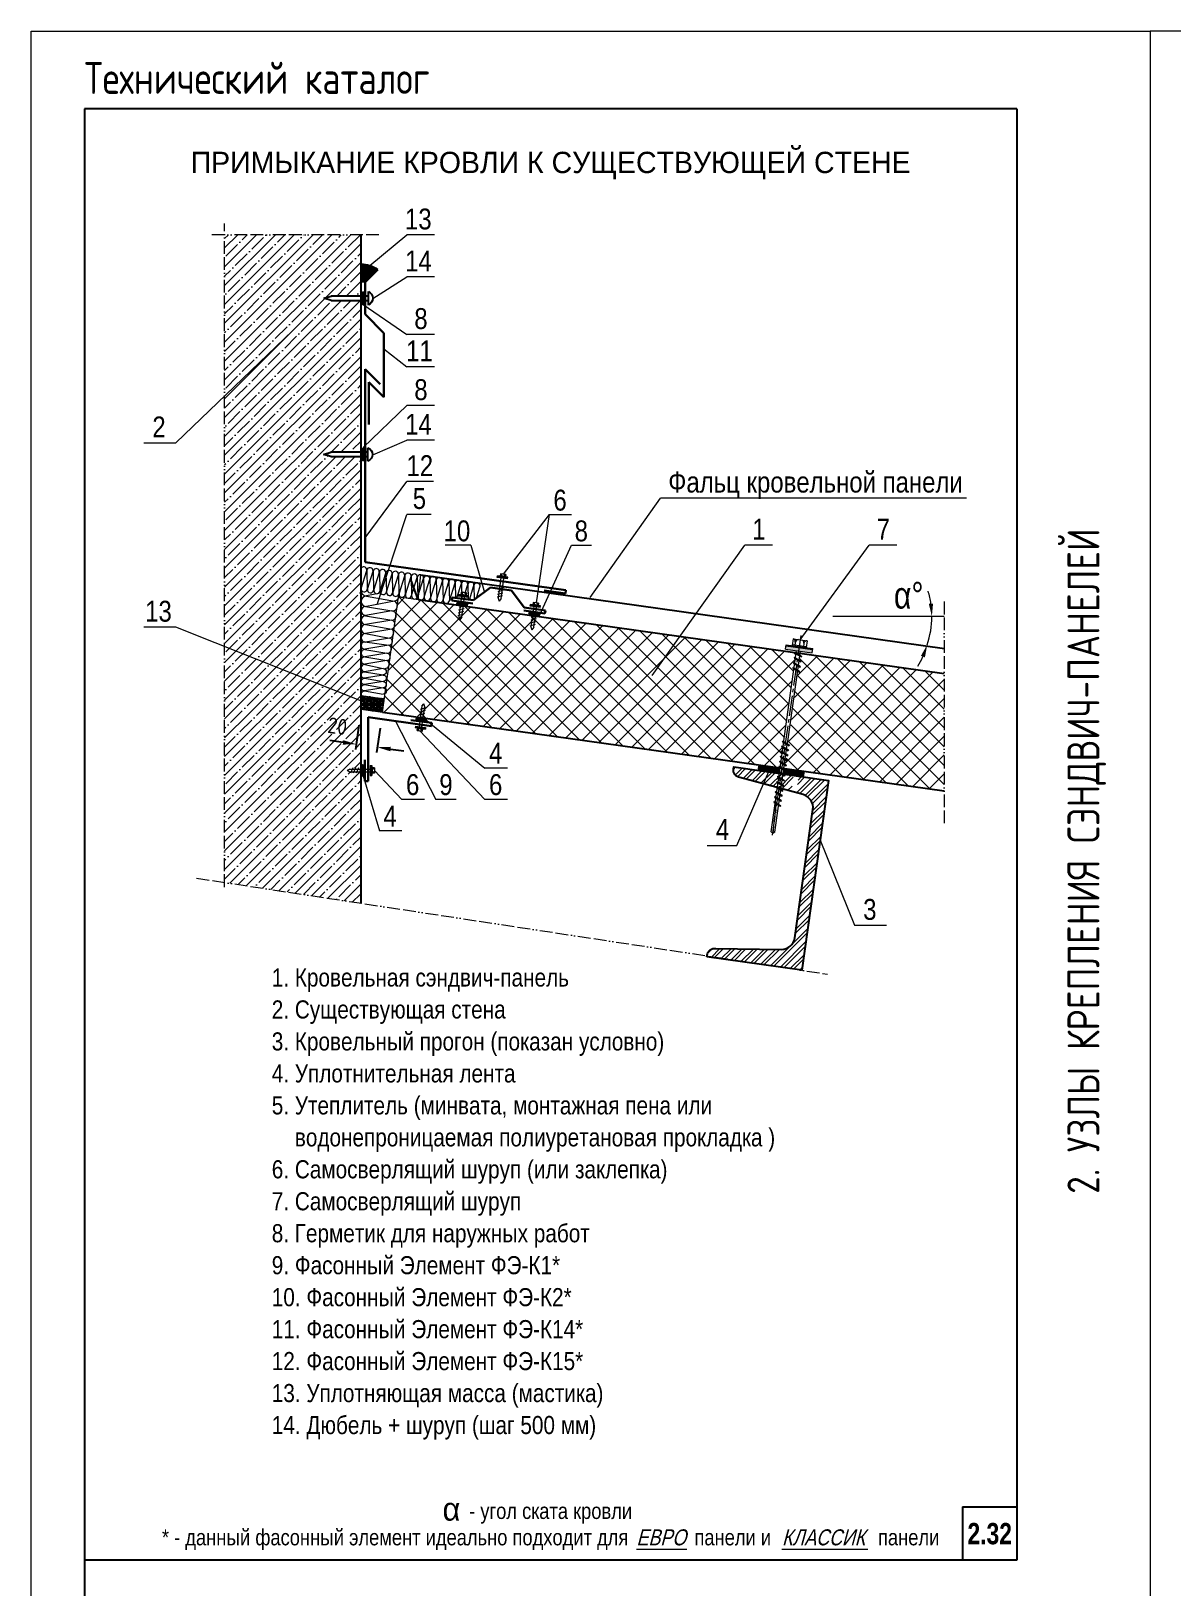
# Model space of a CAD drawing. Header units: millimetres. Extents: x -112594 to 313336, y -1917 to 255843.
# Drawn here: x -11907 to -10836, y 233663 to 235123 of the extents above; entities that cross this region are included whole.
import ezdxf
from ezdxf.enums import TextEntityAlignment as Align

# ---------------------------------------------------------------- set-up
doc = ezdxf.new("R2010")
doc.units = ezdxf.units.MM
doc.header["$MEASUREMENT"] = 0
doc.linetypes.add('ACAD_ISO13W100', pattern=[36, 12, -3, 12, -3, 0, -3, 0, -3])
doc.linetypes.add('CENTER2', pattern=[28.575, 19.05, -3.175, 3.175, -3.175])
for name, color, linetype, lineweight in [('Logo', 1, 'Continuous', 9), ('new_fill', 8, 'Continuous', 13), ('RAZMER', 7, 'Continuous', 9), ('Нащельники', 1, 'Continuous', 30), ('Саморезы', 7, 'Continuous', 13)]:
    doc.layers.add(name, color=color, linetype=linetype, lineweight=lineweight)
doc.layers.add('Прогон', color=7, linetype='Continuous')
doc.styles.add('LOGO', font='')
doc.styles.add('ROMANS', font='romans.shx', dxfattribs={"width": 0.85})
doc.styles.add('style1', font='ARIALN.TTF')
doc.styles.add('style2', font='CS_Gost2304.shx')
doc.styles.add('курсив', font='arial.ttf', dxfattribs={"width": 0.8, "oblique": 15})
doc.styles.get('LOGO').set_extended_font_data('Haettenschweiler')
doc.dimstyles.new('5', dxfattribs={"dimscale": 5, "dimtxt": 3, "dimasz": 2.5, "dimexe": 1, "dimexo": 3, "dimgap": 0, "dimtad": 0, "dimdec": 0, "dimzin": 9, "dimdsep": 46, "dimtxsty": 'ROMANS', "dimblk2": 'OBLIQUE', "dimcen": -3, "dimdle": 1.5, "dimclrd": 256, "dimclre": 256, "dimclrt": 256, "dimadec": 0, "dimazin": 0, "dimtfac": 1, "dimtdec": 0, "dimtofl": 0, "dimtmove": 2, "dimatfit": 3, "dimfxl": 1, "dimtvp": 1, "dimtolj": 1, "dimtzin": 9, "dimarcsym": 0})
pattern_1 = [(360, (-19677.104, 227731.8184), (6e-16, 1.25), []), (60, (-19677.104, 227731.8184), (-1.08253175, 0.625), []), (120, (-19677.104, 227731.8184), (-1.08253175, -0.625), [])]
pattern_2 = [(45, (-30760.558, 224086.312), (-8.838835, 8.838835), []), (45, (-30751.72, 224086.312), (-8.838835, 8.838835), [15.625, -3.125, 0, -3.125])]

# ---------------------------------------------------------------- blocks, each defined once
blk = doc.blocks.new('*D365')
at = {"layer": 'RAZMER', "lineweight": -2, "transparency": 16777216}
for p, q in [((-11599, 234471.6), (-11602.2, 234448.8)), ((-11579.2, 234468.9), (-11582.4, 234446)), ((-11613.9, 234455.4), (-11626.3, 234457.2)), ((-11569.4, 234449.2), (-11557, 234447.5))]:
    blk.add_line(p, q, dxfattribs=at)
at = {"layer": 'RAZMER', "transparency": 16777216}
for points in [[(-11613.6, 234457.5), (-11614.2, 234453.4), (-11601.5, 234453.7)], [(-11569.1, 234451.3), (-11569.6, 234447.1), (-11581.7, 234450.9)]]:
    blk.add_solid(points, dxfattribs=at)
at = {"layer": 'RAZMER', "transparency": 16777216, "insert": (-11619.2, 234470.7), "char_height": 15, "attachment_point": 5, "rotation": 352.0324, "style": 'ROMANS'}
blk.add_mtext('\\A1;20', dxfattribs=at)
blk = doc.blocks.new('_Oblique')
at = {"color": 0, "linetype": 'ByBlock', "lineweight": -2}
blk.add_line((-0.5, -0.5), (0.5, 0.5), dxfattribs=at)
blk = doc.blocks.new('дюбель')
at = {"layer": 'Прогон', "ltscale": 150}
for p, q in [((0, 41.7), (-2.1, 34.9)), ((-2.1, 0), (-2.1, 34.9)), ((2.1, 34.9), (0, 41.7)), ((2.1, 34.9), (2.1, 0)), ((6.3, 0), (-6.3, 0))]:
    blk.add_line(p, q, dxfattribs=at)
blk.add_arc((0, 2.7), 6.82, 203.6469, 336.3531, dxfattribs=at)
blk = doc.blocks.new('саморез1')
at = {"layer": 'new_fill'}
blk.add_hatch(color=254, dxfattribs=at).paths.add_polyline_path([(-1.2, -4.8), (0, -4.8), (0, 4.8), (-1.2, 4.8)])
at = {"layer": 'Саморезы', "ltscale": 150}
for p, q in [((-3.9, 2.6), (-1.5, 2.6)), ((-3.9, 2.6), (-3.9, -2.4)), ((-2.9, 1.7), (-1.5, 1.7)), ((-1.9, 2.6), (-1.9, -2.4)), ((0, 4.8), (-1.5, 4.8)), ((-1.5, 4.8), (-1.5, -4.8)), ((-1.2, 4.8), (-1.2, -4.8)), ((0, 4.8), (0, -4.8)), ((19.2, 1.4), (0, 1.4)), ((8.4, 2.4), (10.5, -2.4)), ((11.1, 2.4), (13.2, -2.4)), ((13.8, 2.4), (15.9, -2.4)), ((16.4, 2.4), (18.5, -2.4)), ((19.2, 1.4), (21.8, 0)), ((19.2, -1.4), (21.8, 0)), ((-3.9, -2.4), (-1.5, -2.4)), ((-2.9, -1.4), (-1.5, -1.4)), ((0, -4.8), (-1.5, -4.8)), ((0, -1.4), (19.2, -1.4))]:
    blk.add_line(p, q, dxfattribs=at)
for centre, start, end in [((-2.9, 2.7), 182.373, 269.9653), ((-2.9, 0.7), 90.0347, 177.627), ((-2.9, -0.4), 182.373, 269.9653), ((-2.9, -2.4), 90.0347, 177.627)]:
    blk.add_arc(centre, 1, start, end, dxfattribs=at)
blk = doc.blocks.new('саморез4')
at = {"layer": 'new_fill'}
blk.add_hatch(color=254, dxfattribs=at).paths.add_polyline_path([(-2.4, -9.4), (0, -9.4), (0, 9.8), (-2.4, 9.8)])
at = {"layer": 'Саморезы', "ltscale": 150}
for p, q in [((-7.9, 5), (-3.1, 5)), ((-7.9, -5), (-7.9, 5)), ((-5.9, 3.1), (-3.1, 3.1)), ((-3.8, -5), (-3.8, 5)), ((0, 9.8), (-3.1, 9.8)), ((-3.1, -9.4), (-3.1, 9.8)), ((-2.4, -9.4), (-2.4, 9.8)), ((0, -9.4), (0, 9.8)), ((64.9, 1.5), (0, 1.5)), ((1.3, -2.2), (3.4, 2.7)), ((1.9, -2.2), (4, 2.7)), ((3.7, 2.9), (3.4, 2.7)), ((3.7, 2.9), (4, 2.7)), ((4.9, -2.2), (7, 2.7)), ((5.5, -2.2), (7.6, 2.7)), ((7.3, 2.9), (7, 2.7)), ((7.3, 2.9), (7.6, 2.7)), ((8.6, -2.2), (10.7, 2.7)), ((9.2, -2.2), (11.3, 2.7)), ((11, 2.9), (10.7, 2.7)), ((11, 2.9), (11.3, 2.7)), ((12.2, -2.2), (14.3, 2.7)), ((12.8, -2.2), (14.9, 2.7)), ((14.6, 2.9), (14.3, 2.7)), ((14.6, 2.9), (14.9, 2.7)), ((64.9, -2.2), (67, 2.7)), ((65.6, -2.2), (67.7, 2.7)), ((67.3, 2.9), (67, 2.7)), ((130, 1.3), (67.1, 1.3)), ((67.3, 2.9), (67.7, 2.7)), ((68.6, -2.2), (70.7, 2.7)), ((69.2, -2.2), (71.3, 2.7)), ((71, 2.9), (70.7, 2.7)), ((71, 2.9), (71.3, 2.7)), ((72.2, -2.2), (74.3, 2.7)), ((72.8, -2.2), (74.9, 2.7)), ((74.6, 2.9), (74.3, 2.7)), ((74.6, 2.9), (74.9, 2.7)), ((75.8, -2.2), (77.9, 2.7)), ((76.4, -2.2), (78.5, 2.7)), ((78.2, 2.9), (77.9, 2.7)), ((78.2, 2.9), (78.5, 2.7)), ((79.5, -2.2), (81.5, 2.7)), ((80.1, -2.2), (82.2, 2.7)), ((81.9, 2.9), (81.5, 2.7)), ((81.9, 2.9), (82.2, 2.7)), ((83.1, -2.2), (85.2, 2.7)), ((83.7, -2.2), (85.8, 2.7)), ((85.5, 2.9), (85.2, 2.7)), ((85.5, 2.9), (85.8, 2.7)), ((86.7, -2.2), (88.8, 2.7)), ((87.3, -2.2), (89.4, 2.7)), ((89.1, 2.9), (88.8, 2.7)), ((89.1, 2.9), (89.4, 2.7)), ((90.3, -2.2), (92.4, 2.7)), ((90.9, -2.2), (93, 2.7)), ((92.7, 2.9), (92.4, 2.7)), ((92.7, 2.9), (93, 2.7)), ((94, -2.2), (96.1, 2.7)), ((94.6, -2.2), (96.7, 2.7)), ((96.4, 2.9), (96.1, 2.7)), ((96.4, 2.9), (96.7, 2.7)), ((97.6, -2.2), (99.7, 2.7)), ((98.2, -2.2), (100.3, 2.7)), ((100, 2.9), (99.7, 2.7)), ((100, 2.9), (100.3, 2.7)), ((101.2, -2.2), (103.3, 2.7)), ((101.8, -2.2), (103.9, 2.7)), ((103.6, 2.9), (103.3, 2.7)), ((103.6, 2.9), (103.9, 2.7)), ((104.8, -2.2), (106.9, 2.7)), ((105.5, -2.2), (107.6, 2.7)), ((107.2, 2.9), (106.9, 2.7)), ((107.2, 2.9), (107.6, 2.7)), ((108.5, -2.2), (110.6, 2.7)), ((109.1, -2.2), (111.2, 2.7)), ((110.9, 2.9), (110.6, 2.7)), ((110.9, 2.9), (111.2, 2.7)), ((130, 1.3), (131.2, 0)), ((-7.9, -5), (-3.1, -5)), ((-5.9, -3.1), (-3.1, -3.1)), ((0, -9.4), (-3.1, -9.4)), ((64.9, -1.5), (0, -1.5)), ((64.9, -1.5), (0, -1.5)), ((1.6, -2.4), (1.3, -2.2)), ((1.6, -2.4), (1.9, -2.2)), ((5.2, -2.4), (4.9, -2.2)), ((5.2, -2.4), (5.5, -2.2)), ((8.9, -2.4), (8.6, -2.2)), ((8.9, -2.4), (9.2, -2.2)), ((12.5, -2.4), (12.2, -2.2)), ((12.5, -2.4), (12.8, -2.2)), ((65.3, -2.4), (64.9, -2.2)), ((65.3, -2.4), (65.6, -2.2)), ((130, -1.3), (67.1, -1.3)), ((68.9, -2.4), (68.6, -2.2)), ((68.9, -2.4), (69.2, -2.2)), ((72.5, -2.4), (72.2, -2.2)), ((72.5, -2.4), (72.8, -2.2)), ((76.1, -2.4), (75.8, -2.2)), ((76.1, -2.4), (76.4, -2.2)), ((79.8, -2.4), (79.5, -2.2)), ((79.8, -2.4), (80.1, -2.2)), ((83.4, -2.4), (83.1, -2.2)), ((83.4, -2.4), (83.7, -2.2)), ((87, -2.4), (86.7, -2.2)), ((87, -2.4), (87.3, -2.2)), ((90.6, -2.4), (90.3, -2.2)), ((90.6, -2.4), (90.9, -2.2)), ((94.3, -2.4), (94, -2.2)), ((94.3, -2.4), (94.6, -2.2)), ((97.9, -2.4), (97.6, -2.2)), ((97.9, -2.4), (98.2, -2.2)), ((101.5, -2.4), (101.2, -2.2)), ((101.5, -2.4), (101.8, -2.2)), ((105.1, -2.4), (104.8, -2.2)), ((105.1, -2.4), (105.5, -2.2)), ((108.8, -2.4), (108.5, -2.2)), ((108.8, -2.4), (109.1, -2.2)), ((130, -1.3), (131.2, 0))]:
    blk.add_line(p, q, dxfattribs=at)
at = {"layer": 'Саморезы'}
for p, q in [((67.1, 1.3), (64.9, 1.5)), ((67.1, -1.3), (64.9, -1.5))]:
    blk.add_line(p, q, dxfattribs=at)
at = {"layer": 'Саморезы', "ltscale": 150}
for centre, radius, start, end in [((-5.9, 5.1), 2, 182.373, 269.9653), ((-5.9, 1.1), 2, 90.0347, 177.627), ((80.3, 1057.7), 1058.9, 271.592, 272.7554), ((-5.9, -1.1), 2, 182.373, 269.9653), ((-5.9, -5.1), 2, 90.0347, 177.627)]:
    blk.add_arc(centre, radius, start, end, dxfattribs=at)
blk = doc.blocks.new('1volna')
at = {"layer": 'new_fill'}
for p, q in [((2.7, -16.2), (-2.7, 16.2)), ((8.1, 16.2), (2.7, -16.2)), ((13.7, -16.2), (8.3, 16.2)), ((19.1, 16.2), (13.7, -16.2)), ((24.7, -16.2), (19.3, 16.2)), ((30, 16.2), (24.7, -16.2)), ((35.9, -16.2), (30.5, 16.2)), ((41.3, 16.2), (35.9, -16.2))]:
    blk.add_line(p, q, dxfattribs=at)
for centre, start, end in [((2.7, 16.2), 0, 180), ((13.7, 16.2), 0, 180), ((24.7, 16.2), 0, 180), ((35.9, 16.2), 0, 180), ((-2.9, -16.2), 180, 270), ((-2.7, -16.2), 270, 0), ((8.1, -16.2), 180, 270), ((8.3, -16.2), 270, 0), ((19.1, -16.2), 180, 270), ((19.3, -16.2), 270, 0), ((30, -16.2), 180, 270), ((30.5, -16.2), 270, 0)]:
    blk.add_arc(centre, 5.4, start, end, dxfattribs=at)

msp = doc.modelspace()

# ---------------------------------------------------------------- hatches: boundary and pattern name
at = {"layer": 'new_fill'}
h = msp.add_hatch(dxfattribs=at)
h.set_pattern_fill('ANSI35', color=256, scale=50, style=0)
h.set_pattern_definition(pattern_2)
h.paths.add_polyline_path([(-11725.01447, 234470.36978), (-11596.95368, 234540.75094), (-11596.95368, 234723.59119), (-11625.08879, 234723.59119), (-11627.76846, 234725.69119), (-11625.08879, 234727.79119), (-11596.95368, 234727.79119), (-11596.95368, 234870.09649), (-11625.08879, 234870.09649), (-11627.76846, 234872.19649), (-11625.08879, 234874.29649), (-11596.95368, 234874.29649), (-11596.95368, 234931.64364), (-11725.01447, 234931.64364)])
h = msp.add_hatch(dxfattribs=at)
h.set_pattern_fill('NET3', color=256, scale=10, style=0)
h.set_pattern_definition([(0, (-22314.5081, 230098.341), (3e-16, 1.25), []), (60, (-22314.5081, 230098.341), (-1.08253175, 0.625), []), (120, (-22314.5081, 230098.341), (-1.08253175, -0.625), [])])
h.paths.add_polyline_path([(-11581.15192, 234899.21731, 0.1482619612), (-11596.95368, 234904.41836), (-11596.95368, 234887.19649), (-11593.17273, 234887.19649)])
h = msp.add_hatch(dxfattribs=at)
h.set_pattern_fill('NET3', color=256, scale=10, style=0)
h.set_pattern_definition([(180, (-12235.026, 229551.7659), (3e-16, 1.25), []), (120, (-12235.026, 229551.7659), (1.08253175, 0.625), []), (60, (-12235.026, 229551.7659), (1.08253175, -0.625), [])])
h.paths.add_polyline_path([(-11596.95368, 234876.14219, -1), (-11593.17273, 234876.14219), (-11593.17273, 234874.29649), (-11596.95368, 234874.29649)])
h.paths.add_polyline_path([(-11596.95368, 234874.29649), (-11593.17273, 234874.29649), (-11593.17273, 234870.09649), (-11596.95368, 234870.09649)])
h.paths.add_polyline_path([(-11596.95368, 234870.09649), (-11593.17273, 234870.09649), (-11593.17273, 234868.25079, -1), (-11596.95368, 234868.25079)])
h = msp.add_hatch(dxfattribs=at)
h.set_pattern_fill('NET3', color=256, scale=10, style=0)
h.set_pattern_definition([(180, (-12235.026, 240046.1218), (1e-13, -1.25), []), (240, (-12235.026, 240046.1218), (1.08253175, -0.625), []), (300, (-12235.026, 240046.1218), (1.08253175, 0.625), [])])
h.paths.add_polyline_path([(-11596.95368, 234721.74548, 1), (-11593.17273, 234721.74548), (-11593.17273, 234723.59119), (-11596.95368, 234723.59119)])
h.paths.add_polyline_path([(-11596.95368, 234723.59119), (-11593.17273, 234723.59119), (-11593.17273, 234727.79119), (-11596.95368, 234727.79119)])
h.paths.add_polyline_path([(-11596.95368, 234727.79119), (-11593.17273, 234727.79119), (-11593.17273, 234729.63689, 1), (-11596.95368, 234729.63689)])
h = msp.add_hatch(dxfattribs=at)
h.set_pattern_fill('ANSI37', color=256, scale=100, style=0)
h.set_pattern_definition([(45, (-25780.203, 224150.256), (-8.838835, 8.838835), []), (135, (-25780.203, 224150.256), (-8.838835, -8.838835), [])])
h.paths.add_polyline_path([(-11443.9142, 234575.50698), (-11444.94958, 234568.1399), (-11449.10871, 234568.72443), (-11448.07333, 234576.09151), (-11561.81556, 234592.07694), (-11562.19663, 234589.36551, -0.0210888226), (-11562.24957, 234588.98878), (-11563.45453, 234580.41505, -0.0200413978), (-11563.50515, 234580.05488), (-11565.91786, 234562.88755, -0.065688581), (-11566.07546, 234561.76617), (-11567.08574, 234554.57767, -0.0761184764), (-11567.2416, 234553.46865), (-11568.12643, 234547.17279, -0.0873309476), (-11568.32112, 234545.78752), (-11569.18352, 234539.6512, -0.0523907486), (-11569.31258, 234538.7329), (-11570.22039, 234532.2735, -0.0327787963), (-11570.27465, 234531.88737), (-11571.11156, 234525.93248, -0.0426518726), (-11571.19514, 234525.33778), (-11572.04981, 234519.2565, -0.0438305193), (-11572.12563, 234518.71698), (-11572.87481, 234513.38632, -0.0519205729), (-11572.98737, 234512.58542), (-11577.0464, 234483.70389), (-11204.37158, 234431.54276), (-11189.18627, 234539.70731)])
h.paths.add_polyline_path([(-11184.43299, 234539.03928), (-11199.61792, 234430.87741), (-11049.7054, 234409.89503), (-11049.7054, 234520.10455)])
h = msp.add_hatch(dxfattribs=at)
h.set_pattern_fill('NET3', color=256, scale=10, style=0)
h.set_pattern_definition(pattern_1)
h.paths.add_polyline_path([(-11504.01711, 234587.49445), (-11505.65457, 234587.72458, 0.7824441845), (-11506.14168, 234584.25864), (-11504.50422, 234584.02851)])
h.paths.add_polyline_path([(-11499.85799, 234586.90992), (-11504.01711, 234587.49445), (-11504.50422, 234584.02851), (-11500.34509, 234583.44399)])
h.paths.add_polyline_path([(-11498.04382, 234586.65496), (-11499.85799, 234586.90992), (-11500.34509, 234583.44399), (-11498.53093, 234583.18902, 0.7824441845)])
h = msp.add_hatch(dxfattribs=at)
h.set_pattern_fill('NET3', color=256, scale=10, style=0)
h.set_pattern_definition(pattern_1)
h.paths.add_polyline_path([(-11436.39738, 234577.99112), (-11438.03484, 234578.22125, 0.7824441845), (-11438.52195, 234574.75531), (-11436.88449, 234574.52518)])
h.paths.add_polyline_path([(-11432.23825, 234577.40659), (-11436.39738, 234577.99112), (-11436.88449, 234574.52518), (-11432.72536, 234573.94065)])
h.paths.add_polyline_path([(-11430.42409, 234577.15163), (-11432.23825, 234577.40659), (-11432.72536, 234573.94065), (-11430.91119, 234573.68569, 0.7824441845)])
h = msp.add_hatch(dxfattribs=at)
h.set_pattern_fill('ANSI35', color=256, scale=50, style=0)
h.set_pattern_definition(pattern_2)
h.paths.add_polyline_path([(-11606.13792, 234431.36194), (-11596.95368, 234431.36194), (-11596.95368, 234540.75094), (-11725.01447, 234470.36978), (-11725.01447, 234323.98318), (-11596.95368, 234304.50472), (-11596.95368, 234427.16194), (-11606.13792, 234427.16194)])
h.paths.add_polyline_path([(-11631.55041, 234483.83996), (-11603.67923, 234479.93899), (-11606.79803, 234457.65619), (-11634.66921, 234461.55716)], flags=24)
h = msp.add_hatch(dxfattribs=at)
h.set_pattern_fill('ESCHER', color=256, scale=5, style=0)
h.set_pattern_definition([(60, (-17064.5084, 231737.1533), (-6, -1e-09), [5.5, -0.5]), (180, (-17064.5084, 231737.1533), (3, -5.1961524), [5.5, -0.5]), (300, (-17064.5084, 231737.1533), (6, -1e-09), [5.5, -0.5]), (60, (-17064.0084, 231737.1533), (-6, -1e-09), [1, -5]), (300, (-17064.0084, 231737.1533), (6, -1e-09), [1, -5]), (60, (-17064.7584, 231737.5863), (-6, -1e-09), [1, -5]), (180, (-17064.7584, 231737.5863), (3, -5.1961524), [1, -5]), (300, (-17064.7584, 231736.7203), (6, -1e-09), [1, -5]), (180, (-17064.7584, 231736.7203), (3, -5.1961524), [1, -5]), (60, (-17066.5084, 231737.1533), (-6, -1e-09), [1, -5]), (300, (-17066.5084, 231737.1533), (6, -1e-09), [1, -5]), (60, (-17063.5084, 231735.4213), (-6, -1e-09), [1, -5]), (180, (-17063.5084, 231735.4213), (3, -5.1961524), [1, -5]), (300, (-17063.5084, 231738.8854), (6, -1e-09), [1, -5]), (180, (-17063.5084, 231738.8854), (3, -5.1961524), [1, -5]), (0, (-17063.5084, 231738.0194), (-3, 5.1961524), [3.5, -2.5]), (0, (-17063.5084, 231736.2873), (-3, 5.1961524), [3.5, -2.5]), (120, (-17064.2584, 231738.4524), (-6, 1e-09), [3.5, -2.5]), (120, (-17065.7584, 231737.5863), (-6, 1e-09), [3.5, -2.5]), (240, (-17065.7584, 231736.7203), (3, -5.1961524), [3.5, -2.5]), (240, (-17064.2584, 231735.8543), (3, -5.1961524), [3.5, -2.5])])
h.paths.add_polyline_path([(-11575.26482, 234496.38046), (-11596.95401, 234499.4157), (-11596.95401, 234486.49966), (-11577.0464, 234483.70389)])
h = msp.add_hatch(dxfattribs=at)
h.set_pattern_fill('NET3', color=256, scale=10, angle=-8, style=0)
h.set_pattern_definition([(352, (-21588.3542, 229078.1002), (0.17396638, 1.23783509), []), (52, (-21588.3542, 229078.1002), (-0.98501344, 0.76957684), []), (112, (-21588.3542, 229078.1002), (-1.15897982, -0.46825824), [])])
h.paths.add_polyline_path([(-11542.11853, 234478.81847), (-11543.95146, 234479.07608, 0.7840120005), (-11544.43206, 234475.60753), (-11542.60429, 234475.35145)])
h.paths.add_polyline_path([(-11537.9594, 234478.23395), (-11542.11853, 234478.81847), (-11542.60429, 234475.35145), (-11538.44492, 234474.76868)])
h.paths.add_polyline_path([(-11536.3407, 234478.00645), (-11537.9594, 234478.23395), (-11538.44492, 234474.76868), (-11536.8213, 234474.5412, 0.7809828015)])
h = msp.add_hatch(dxfattribs=at)
h.set_pattern_fill('NET3', color=256, scale=10, style=0)
h.set_pattern_definition([(0, (-18747.3092, 227739.7632), (0, 1.25), []), (60, (-18747.3092, 227739.7632), (-1.08253175, 0.625), []), (120, (-18747.3092, 227739.7632), (-1.08253175, -0.625), [])])
h.paths.add_polyline_path([(-11593.45368, 234431.36194), (-11593.45368, 234432.88078, 0.7824441845), (-11596.95368, 234432.88078), (-11596.95368, 234431.36194)])
h.paths.add_polyline_path([(-11596.95368, 234431.36194), (-11596.95368, 234427.16194), (-11593.45368, 234427.16194), (-11593.45368, 234431.36194)])
h.paths.add_polyline_path([(-11596.95368, 234427.16194), (-11596.95368, 234425.19523, 0.7824441845), (-11593.45368, 234425.19523), (-11593.45368, 234427.16194)])
h = msp.add_hatch(dxfattribs=at)
h.set_pattern_fill('ANSI32', color=256, scale=20, style=0)
h.set_pattern_definition([(45, (-20239.33, 223585.839), (-5.303301, 5.303301), []), (45, (-20235.795, 223585.839), (-5.303301, 5.303301), [])])
h.paths.add_polyline_path([(-11186.42752, 234423.79929), (-11188.62722, 234408.13088), (-11182.21707, 234406.39358, -0.3791008519), (-11172.99275, 234392.46539), (-11189.9449, 234271.9655, -0.3791008519), (-11202.65402, 234261.12294), (-11264.05086, 234262.03562, 0.4142135624), (-11272.18368, 234255.90886), (-11272.43444, 234254.12641), (-11183.31205, 234241.5885), (-11158.23623, 234419.83329)])
h.paths.add_polyline_path([(-11193.29662, 234409.3964), (-11191.18071, 234424.46798), (-11204.03882, 234426.27688), (-11216.56067, 234415.7015)])
h.paths.add_polyline_path([(-11216.56067, 234415.7015), (-11204.03882, 234426.27688), (-11247.35862, 234432.3712), (-11247.60938, 234430.58875, 0.4142135624), (-11241.48262, 234422.45592)])
h = msp.add_hatch(dxfattribs=at)
h.set_pattern_fill('NET3', color=256, scale=10, style=0)
h.set_pattern_definition([(0, (-25780.2033, 224299.2555), (0, 1.25), []), (60, (-25780.2033, 224299.2555), (-1.082531755, 0.625), []), (120, (-25780.2033, 224299.2555), (-1.082531755, -0.625), [])])
h.paths.add_polyline_path([(-11204.37158, 234431.54276), (-11223.53379, 234434.22478), (-11224.24828, 234429.11999), (-11205.0901, 234426.42478)])
h.paths.add_polyline_path([(-11180.95018, 234428.2646), (-11199.61792, 234430.87741), (-11200.3369, 234425.75609), (-11181.6963, 234423.1337)])

# ---------------------------------------------------------------- linework, layer by layer
at = {"color": 1}
for p, q in [((-10981.63502, 235050.08387), (-11856.63502, 235050.08387)), ((-11856.63502, 235050.08387), (-11856.63502, 233637.93534)), ((-10981.63502, 235050.08387), (-10981.63502, 233687.93534)), ((-11032.54724, 233737.93534), (-10981.63502, 233737.93534)), ((-11032.54724, 233737.93534), (-11032.54724, 233687.93534)), ((-10981.63502, 233687.93534), (-11856.63502, 233687.93534))]:
    msp.add_line(p, q, dxfattribs=at)
for p, q in [((-11596.95368, 234304.50472), (-11596.95368, 234931.64364)), ((-11543.48313, 234589.50048), (-11550.32353, 234608.29434)), ((-11541.00208, 234612.70455), (-11049.6736, 234543.65679)), ((-11543.48313, 234589.50048), (-11049.7054, 234520.10455)), ((-11577.04798, 234483.69264), (-11049.7054, 234409.89503))]:
    msp.add_line(p, q)
at = {"layer": 'Logo'}
for p, q in [((-11338.65865, 233698.37163), (-11291.4204, 233698.37163)), ((-11202.03326, 233698.37163), (-11121.58382, 233698.37163))]:
    msp.add_line(p, q, dxfattribs=at)
at = {"layer": 'new_fill'}
for p, q in [((-11593.17273, 234887.19649), (-11596.95368, 234887.19649)), ((-11596.96316, 234599.96057), (-11591.64113, 234616.87868)), ((-11591.64113, 234616.87868), (-11591.18853, 234599.149)), ((-11591.09089, 234599.13527), (-11585.76886, 234616.05338)), ((-11585.76886, 234616.05338), (-11585.31626, 234598.3237)), ((-11537.77687, 234591.64248), (-11532.45484, 234608.56059)), ((-11532.45484, 234608.56059), (-11532.00224, 234590.8309)), ((-11531.75007, 234590.79546), (-11526.42804, 234607.71358)), ((-11526.42804, 234607.71358), (-11525.97544, 234589.98389)), ((-11578.65575, 234595.54473), (-11592.02221, 234592.89813)), ((-11525.8778, 234589.97017), (-11520.55577, 234606.88828)), ((-11520.55577, 234606.88828), (-11520.10317, 234589.1586)), ((-11520.00554, 234589.14488), (-11514.68351, 234606.06299)), ((-11514.58587, 234606.04927), (-11514.13327, 234588.31959)), ((-11514.03564, 234588.30586), (-11508.71361, 234605.22397)), ((-11508.7136, 234605.22397), (-11508.3539, 234591.13343)), ((-11507.07098, 234590.95313), (-11502.84133, 234604.39868)), ((-11502.84133, 234604.39868), (-11502.48163, 234590.30814)), ((-11499.39186, 234595.8716), (-11496.96906, 234603.57339)), ((-11496.96906, 234603.57339), (-11496.60936, 234589.48284)), ((-11495.32644, 234589.30254), (-11491.09679, 234602.74809)), ((-11491.09679, 234602.74809), (-11490.7568, 234589.42973)), ((-11488.65672, 234591.01226), (-11485.22452, 234601.9228)), ((-11592.84418, 234582.8939), (-11568.18517, 234578.78407)), ((-11568.18517, 234578.78407), (-11592.84418, 234574.67423)), ((-11592.02221, 234592.73136), (-11565.69867, 234587.87055)), ((-11565.69867, 234587.87055), (-11592.02221, 234582.86776)), ((-11592.84418, 234574.31529), (-11568.18517, 234570.20546)), ((-11568.18517, 234570.20546), (-11592.84418, 234566.09562)), ((-11592.84418, 234565.95665), (-11568.18517, 234561.84682)), ((-11593.52915, 234549.76419), (-11570.87732, 234546.75868)), ((-11568.18517, 234561.84682), (-11592.84418, 234557.73698)), ((-11592.84418, 234557.598), (-11570.38378, 234553.27936)), ((-11570.38378, 234553.27936), (-11592.84418, 234549.37834)), ((-11570.87732, 234546.75868), (-11593.52915, 234542.91447)), ((-11593.52915, 234542.61535), (-11572.97998, 234539.19049)), ((-11572.97998, 234539.19049), (-11593.52915, 234535.76562)), ((-11593.52915, 234535.64981), (-11572.97998, 234532.22495)), ((-11572.97998, 234532.22495), (-11593.52915, 234528.80009)), ((-11593.52915, 234528.68428), (-11576.26494, 234524.71207))]:
    msp.add_line(p, q, dxfattribs=at)
for centre, radius, start, end in [((-11597.63006, 234875.75853), 28.66781, 54.9146544, 88.64805389), ((-11594.62608, 234617.29818), 2.91569, 82, 142.60947302), ((-11594.52845, 234617.28446), 2.91569, 352, 82), ((-11588.75381, 234616.47289), 2.91569, 82, 172), ((-11588.65618, 234616.45917), 2.91569, 352, 82), ((-11582.88154, 234615.6476), 2.91569, 82, 172), ((-11582.78391, 234615.63388), 2.91569, 352, 82), ((-11529.56752, 234608.1548), 2.91569, 82, 172), ((-11529.31535, 234608.11936), 2.91569, 352, 82), ((-11523.54072, 234607.30779), 2.91569, 82, 172), ((-11523.44309, 234607.29407), 2.91569, 352, 82), ((-11517.66846, 234606.4825), 2.91569, 82, 172), ((-11517.57082, 234606.46877), 2.91569, 352, 82), ((-11511.79619, 234605.6572), 2.91569, 82, 172), ((-11511.60092, 234605.62976), 2.91569, 352, 82), ((-11505.82629, 234604.81819), 2.91569, 82, 172), ((-11505.72865, 234604.80447), 2.91569, 352, 82), ((-11594.07585, 234599.55478), 2.91569, 172, 352), ((-11592.02221, 234597.82994), 4.9318, 176.10861895, 270), ((-11588.20358, 234598.72949), 2.91569, 172, 352), ((-11566.97689, 234593.18173), 5.46283, 283.53183078, 13.06001932), ((-11499.95402, 234603.99289), 2.91569, 82, 172), ((-11499.85638, 234603.97917), 2.91569, 352, 82), ((-11494.08175, 234603.1676), 2.91569, 82, 172), ((-11493.98411, 234603.15388), 2.91569, 352, 82), ((-11488.20948, 234602.34231), 2.91569, 82, 172), ((-11488.11184, 234602.32858), 2.91569, 352, 82), ((-11592.02221, 234587.79956), 4.9318, 90, 270), ((-11592.84418, 234578.78407), 4.10983, 90, 270), ((-11567.57562, 234583.50606), 4.76117, 262.64443714, 66.54845507), ((-11568.17962, 234574.68765), 4.09642, 354.92131707, 90.07772947), ((-11534.88956, 234591.23669), 2.91569, 172, 352), ((-11528.86275, 234590.38968), 2.91569, 172, 352), ((-11522.99049, 234589.56439), 2.91569, 172, 352), ((-11517.02059, 234588.72537), 2.91569, 172, 352), ((-11592.84418, 234570.20546), 4.10983, 90, 270), ((-11592.84418, 234561.84682), 4.10983, 90, 270), ((-11568.16844, 234574.27489), 4.06947, 269.7644143, 0.70574701), ((-11569.67998, 234566.02614), 4.4386, 289.68043078, 70.31956922), ((-11592.84418, 234553.48817), 4.10983, 90, 270), ((-11593.52915, 234546.33933), 3.42486, 90, 270), ((-11570.8132, 234550.03284), 3.27479, 268.87795376, 82.46519951), ((-11571.2848, 234558.07641), 4.88094, 280.63776169, 50.57660592), ((-11593.52915, 234539.19049), 3.42486, 90, 270), ((-11593.52915, 234532.22495), 3.42486, 90, 270), ((-11572.40103, 234543.02612), 3.87908, 261.41660107, 356.88458403), ((-11572.97998, 234535.76562), 3.42486, 0, 90), ((-11572.97998, 234535.64981), 3.42486, 270, 0), ((-11572.17325, 234543.3148), 3.67963, 352.19820909, 69.3786966), ((-11593.52915, 234525.25941), 3.42486, 90, 270), ((-11575.18746, 234529.32369), 4.73582, 256.84913367, 353.82327641), ((-11573.89571, 234528.93339), 3.41657, 359.94238269, 74.45323634)]:
    msp.add_arc(centre, radius, start, end, dxfattribs=at)
at = {"layer": 'RAZMER', "linetype": 'ACAD_ISO13W100'}
for p, q in [((-11580.30561, 234931.64364), (-11737.26804, 234931.64364)), ((-11725.01447, 234319.67865), (-11725.01447, 234942.4103)), ((-11049.7054, 234587.60895), (-11049.7054, 234377.6228)), ((-11751.40033, 234327.99656), (-11159.41386, 234237.95351))]:
    msp.add_line(p, q, dxfattribs=at)
at = {"layer": 'RAZMER'}
for p, q in [((-11588.9363, 234903.07633), (-11554.20087, 234931.64364)), ((-11528.17295, 234931.64364), (-11554.20087, 234931.64364)), ((-11528.17295, 234931.64364), (-11554.20087, 234931.64364)), ((-11586.08953, 234872.09903), (-11554.20087, 234892.21875)), ((-11528.17295, 234892.21875), (-11554.20087, 234892.21875)), ((-11528.17295, 234892.21875), (-11554.20087, 234892.21875)), ((-11595.10876, 234866.36087), (-11554.20087, 234838.19027)), ((-11660.98407, 234842.02653), (-11770.97608, 234736.54602)), ((-11528.17295, 234838.19027), (-11554.20087, 234838.19027)), ((-11528.17295, 234838.19027), (-11554.20087, 234838.19027)), ((-11575.49506, 234824.69432), (-11554.20087, 234807.84773)), ((-11528.17295, 234807.84773), (-11554.20087, 234807.84773)), ((-11528.17295, 234807.84773), (-11554.20087, 234807.84773)), ((-11595.06321, 234732.23588), (-11554.20087, 234771.51408)), ((-11528.17295, 234771.51408), (-11554.20087, 234771.51408)), ((-11528.17295, 234771.51408), (-11554.20087, 234771.51408)), ((-11586.10529, 234725.21766), (-11554.20087, 234738.97031)), ((-11528.17295, 234738.97031), (-11554.20087, 234738.97031)), ((-11528.17295, 234738.97031), (-11554.20087, 234738.97031)), ((-11800.9287, 234736.54602), (-11770.97608, 234736.54602)), ((-11593.17273, 234647.27335), (-11554.20087, 234700.15298)), ((-11528.98865, 234700.15298), (-11554.20087, 234700.15298)), ((-11382.10155, 234591.33571), (-11315.90495, 234684.73763)), ((-11029.02538, 234684.73763), (-11315.90495, 234684.73763)), ((-11029.02538, 234684.73763), (-11315.90495, 234684.73763)), ((-11582.02561, 234584.76761), (-11554.18983, 234669.34075)), ((-11531.3003, 234669.34075), (-11554.18983, 234669.34075)), ((-11420.63138, 234669.34075), (-11463.72004, 234613.4459)), ((-11420.63138, 234669.34075), (-11432.54962, 234586.47823)), ((-11420.63138, 234669.34075), (-11399.53564, 234669.34075)), ((-11494.02147, 234640.50653), (-11518.19402, 234640.50653)), ((-11494.02147, 234640.50653), (-11481.33462, 234596.17529)), ((-11429.31169, 234575.22809), (-11399.53564, 234640.50653)), ((-11399.53564, 234640.50653), (-11380.65713, 234640.50653)), ((-11323.69288, 234518.2087), (-11237.01692, 234640.50653)), ((-11210.989, 234640.50653), (-11237.01692, 234640.50653)), ((-11210.989, 234640.50653), (-11237.01692, 234640.50653)), ((-11185.08329, 234551.64518), (-11120.32133, 234640.50653)), ((-11094.29342, 234640.50653), (-11120.32133, 234640.50653)), ((-11094.29342, 234640.50653), (-11120.32133, 234640.50653)), ((-11543.48313, 234589.50048), (-11541.00208, 234612.70455)), ((-11577.0464, 234483.70389), (-11561.81502, 234592.08079)), ((-11561.81502, 234592.08079), (-11543.19441, 234589.45989)), ((-11770.97608, 234563.61086), (-11800.83934, 234563.61086)), ((-11587.75842, 234490.6811), (-11770.97608, 234563.61086)), ((-11049.7054, 234573.64228), (-11154.15595, 234573.64228)), ((-11596.95401, 234499.4157), (-11575.05774, 234496.35148)), ((-11596.95401, 234486.49966), (-11577.0464, 234483.70389)), ((-11564.821, 234475.4495), (-11526.92922, 234401.84481)), ((-11541.90356, 234466.2316), (-11480.71743, 234401.84481)), ((-11535.27946, 234475.84089), (-11480.71743, 234431.36176)), ((-11224.24828, 234429.11999), (-11223.53379, 234434.22478)), ((-11595.20368, 234425.08111), (-11579.80907, 234372.32786)), ((-11584.44986, 234429.05194), (-11558.60385, 234401.84481)), ((-11459.51221, 234431.36176), (-11480.71743, 234431.36176)), ((-11244.51737, 234358.78551), (-11213.327, 234430.1907)), ((-11181.70847, 234423.05), (-11180.95018, 234428.2646)), ((-11537.39863, 234401.84481), (-11558.60385, 234401.84481)), ((-11507.82954, 234401.84481), (-11526.92922, 234401.84481)), ((-11459.51221, 234401.84481), (-11480.71743, 234401.84481)), ((-11558.60385, 234372.32786), (-11579.80907, 234372.32786)), ((-11166.14265, 234363.63261), (-11133.87836, 234283.79648)), ((-11272.11723, 234358.78551), (-11244.51737, 234358.78551)), ((-11133.87836, 234283.79648), (-11104.0151, 234283.79648))]:
    msp.add_line(p, q, dxfattribs=at)
at = {"layer": 'RAZMER', "linetype": 'CENTER2'}
msp.add_line((-11184.46145, 234555.8556), (-11211.20694, 234368.41742), dxfattribs=at)
at = {"layer": 'RAZMER'}
for points in [[(-11906.63502, 235122.93534), (-10856.63502, 235122.93534), (-10856.63502, 233637.93534), (-11906.63502, 233637.93534)], [(-9806.63502, 235122.93534), (-10856.63502, 235122.93534), (-10856.63502, 233637.93534), (-9806.63502, 233637.93534)]]:
    msp.add_lwpolyline(points, close=True, dxfattribs=at)
for centre, radius, start, end in [((-11595.06321, 234876.14219), 1.89047, 0, 180), ((-11595.06321, 234868.25079), 1.89047, 180, 0), ((-11595.06321, 234729.63689), 1.89047, 0, 180), ((-11595.06321, 234721.74548), 1.89047, 180, 0), ((-11505.4687, 234585.93126), 1.80293, 95.91760695, 248.08239305), ((-11498.7168, 234584.98234), 1.80293, 275.91760695, 68.08239305), ((-11437.84896, 234576.42793), 1.80293, 95.91760695, 248.08239305), ((-11431.09707, 234575.47901), 1.80293, 275.91760695, 68.08239305), ((-11543.76558, 234477.28275), 1.80293, 95.91760695, 248.08239305), ((-11537.01369, 234476.33384), 1.80293, 275.91760695, 68.08239305), ((-11595.20368, 234432.44713), 1.80293, 13.91760695, 166.08239305), ((-11595.20368, 234425.62888), 1.80293, 193.91760695, 346.08239305)]:
    msp.add_arc(centre, radius, start, end, dxfattribs=at)
at = {"layer": 'RAZMER', "lineweight": 0}
for centre, start, end in [((-11142.87232, 234573.64228), 8.44300679, 16.88601359), ((-11142.87232, 234573.64228), 340.84199038, 0), ((-11144.20375, 234569.12476), 328.86062582, 335.97044434)]:
    msp.add_arc(centre, 81.50791, start, end, dxfattribs=at)
at = {"layer": 'RAZMER'}
for points in [[(-11060.25319, 234585.75695), (-11064.24233, 234585.4625), (-11061.36441, 234573.64228)], [(-11071.64135, 234536.61184), (-11067.87801, 234535.25636), (-11065.69324, 234547.22409)]]:
    msp.add_solid(points, dxfattribs=at)
at = {"layer": 'Нащельники'}
for p, q in [((-11593.17273, 234887.19649), (-11581.15192, 234899.21731)), ((-11593.17273, 234857.19649), (-11593.17273, 234887.19649)), ((-11593.17273, 234857.19649), (-11575.49506, 234839.51882)), ((-11575.49506, 234779.49875), (-11575.49506, 234839.51882)), ((-11593.17273, 234805.64089), (-11579.0306, 234791.49875)), ((-11593.17273, 234624.68167), (-11593.17273, 234805.64089)), ((-11589.6372, 234793.64089), (-11589.6372, 234753.64089)), ((-11589.6372, 234793.64089), (-11575.49506, 234779.49875)), ((-11593.17273, 234624.68167), (-11404.83171, 234598.21206)), ((-11475.64464, 234600.81756), (-11491.61735, 234588.78126)), ((-11475.64464, 234600.81756), (-11455.83928, 234598.0341)), ((-11455.83928, 234598.0341), (-11443.80298, 234582.06139)), ((-11405.2701, 234595.09272), (-11425.07546, 234597.87618)), ((-11404.83171, 234598.21206), (-11405.2701, 234595.09272)), ((-11511.84023, 234588.59392), (-11511.42271, 234591.56472)), ((-11492.03487, 234585.81046), (-11511.84023, 234588.59392)), ((-11491.61735, 234588.78126), (-11511.42271, 234591.56472)), ((-11444.2205, 234579.09058), (-11424.41514, 234576.30712)), ((-11443.80298, 234582.06139), (-11423.99762, 234579.27793)), ((-11424.41514, 234576.30712), (-11423.99762, 234579.27793)), ((-11590.45368, 234479.05194), (-11590.45368, 234419.05194)), ((-11590.45368, 234479.05194), (-11531.03759, 234470.70155)), ((-11550.42787, 234476.4476), (-11530.62133, 234473.67253)), ((-11530.62133, 234473.67253), (-11531.03759, 234470.70155)), ((-11593.45368, 234439.05194), (-11593.45368, 234419.05194)), ((-11593.45368, 234419.05194), (-11590.45368, 234419.05194))]:
    msp.add_line(p, q, dxfattribs=at)
at = {"layer": 'Прогон', "linetype": 'Continuous'}
msp.add_lwpolyline([(-11272.43444, 234254.12641), (-11272.18368, 234255.90886, -0.4142135624), (-11264.05086, 234262.03562), (-11202.65402, 234261.12294, 0.3791008519), (-11189.9449, 234271.9655), (-11172.99275, 234392.46539, 0.3791008519), (-11182.21707, 234406.39358), (-11241.48262, 234422.45592, -0.4142135624), (-11247.60938, 234430.58875), (-11247.35862, 234432.3712), (-11158.23623, 234419.83329), (-11183.31205, 234241.5885)], format="xyb", close=True, dxfattribs=at)

# ---------------------------------------------------------------- block references
at = {"layer": 'new_fill', "xscale": -1, "rotation": 90}
for p in [(-11590.17273, 234872.19649), (-11590.54814, 234725.69119)]:
    msp.add_blockref('дюбель', p, dxfattribs=at)
at = {"layer": 'new_fill'}
for p, xscale, yscale, zscale, rotation in [((-11561.74442, 234603.84393), 0.54026787374995, 0.54026787374995, 0.54026787374995, 171.9999999999966), ((-11538.10081, 234600.52104), 0.54026787374995, 0.54026787374995, 0.54026787374995, 171.9999999999966), ((-11585.08053, 234502.21771), -0.5445000000001801, 0.5445000000001801, 0.5445000000000001, 270)]:
    msp.add_blockref('1volna', p, dxfattribs=dict(at, xscale=xscale, yscale=yscale, zscale=zscale, rotation=rotation))
at = {"layer": 'RAZMER'}
for p, rotation in [((-11464.38721, 234609.56092), 261.9999999999632), ((-11501.24168, 234592.15353), 261.9999999999632), ((-11433.62195, 234582.65019), 261.9999999999632), ((-11541.23968, 234470.11714), 82.048568954028)]:
    msp.add_blockref('саморез1', p, dxfattribs=dict(at, rotation=rotation))
at = {"layer": 'RAZMER', "xscale": -1}
msp.add_blockref('саморез1', (-11588.38989, 234429.05194), dxfattribs=at)
at = {"layer": 'Прогон', "xscale": 1.320000000000317, "yscale": 1.320000000000317, "zscale": 1.320000000000317, "rotation": 262.0000000000255}
msp.add_blockref('саморез4', (-11186.53092, 234541.34474), dxfattribs=at)

# ---------------------------------------------------------------- texts
msp.add_text('ПРИМЫКАНИЕ КРОВЛИ К СУЩЕСТВУЮЩЕЙ СТЕНЕ', height=20).set_placement((-11419.13502, 234989.69039), align=Align.CENTER)
at = {"style": 'style1'}
for s, height, p in [('13', 19.611594, (-11543.29071, 234936.81599)), ('14', 19.611594, (-11543.13697, 234897.3911)), ('11', 19.611594, (-11542.23802, 234813.02008)), ('14', 19.611594, (-11543.13697, 234744.14266)), ('12', 19.611594, (-11541.89763, 234705.32533)), ('5', 19.61159, (-11542.26449, 234674.51311)), ('10', 19.611594, (-11507.03191, 234644.12718)), ('8', 19.61159, (-11390.34125, 234644.12718)), ('- угол ската кровли', 15, (-11419.13502, 233726.67906)), ('* - данный фасонный элемент идеально подходит для             панели и                     панели', 15, (-11419.13502, 233701.93534))]:
    msp.add_text(s, height=height, dxfattribs=at).set_placement(p, align=Align.CENTER)
for s, height, p in [('8', 19.61159, (-11547.06579, 234843.36262)), ('8', 19.61159, (-11547.06579, 234776.68643)), ('2', 19.61159, (-11792.8695, 234741.66665)), ('Фальц кровельной панели', 19.6115944, (-11308.76986, 234689.90998)), ('6', 19.61159, (-11416.50567, 234672.9614)), ('1', 19.61159, (-11229.88184, 234645.67888)), ('7', 19.61159, (-11113.18625, 234645.67888)), ('13', 19.611594, (-11799.62132, 234568.73149)), ('4', 19.61159, (-11476.94149, 234435.53411)), ('6', 19.61159, (-11554.82791, 234406.01716)), ('9', 19.61159, (-11523.58985, 234406.01716)), ('6', 19.61159, (-11476.94149, 234406.01716)), ('4', 19.61159, (-11576.03313, 234376.50021)), ('4', 19.61159, (-11264.05803, 234363.90614)), ('3', 19.61159, (-11125.81916, 234288.91711)), ('1. Кровельная сэндвич-панель', 17, (-11680.81983, 234226.32662)), ('2. Существующая стена', 17, (-11680.81983, 234196.32662)), ('3. Кровельный прогон (показан условно)', 17, (-11680.81983, 234166.32662)), ('4. Уплотнительная лента', 17, (-11680.81983, 234136.32662)), ('5. Утеплитель (минвата, монтажная пена или', 17, (-11680.81983, 234106.32662)), ('    водонепроницаемая полиуретановая прокладка )', 17, (-11680.81983, 234076.32662)), ('6. Самосверлящий шуруп (или заклепка)', 17, (-11680.81983, 234046.32662)), ('7. Самосверлящий шуруп', 17, (-11680.81983, 234016.32662)), ('8. Герметик для наружных работ', 17, (-11680.81983, 233986.32662)), ('9. Фасонный Элемент ФЭ-К1*', 17, (-11680.81983, 233956.32662)), ('10. Фасонный Элемент ФЭ-К2*', 17, (-11680.81983, 233926.32662)), ('11. Фасонный Элемент ФЭ-К14*', 17, (-11680.81983, 233896.32662)), ('12. Фасонный Элемент ФЭ-К15*', 17, (-11680.81983, 233866.32662)), ('13. Уплотняющая масса (мастика)', 17, (-11680.81983, 233836.32662)), ('14. Дюбель + шуруп (шаг 500 мм)', 17, (-11680.81983, 233806.32662))]:
    msp.add_text(s, height=height, dxfattribs=at).set_placement(p)
at = {"color": 1, "style": 'курсив', "oblique": 15, "width": 0.8}
for s, p in [('ЕВРО', (-11315.31424, 233701.93534)), ('КЛАССИК', (-11163.02631, 233701.93534))]:
    msp.add_text(s, height=15, dxfattribs=at).set_placement(p, align=Align.CENTER)
at = {"insert": (-11512.16734, 233735.78423), "char_height": 13, "attachment_point": 5, "style": 'style1'}
msp.add_mtext('\\A1;{\\fGreekS|b0|i0|c204|p0;\\H1.667x;a}', dxfattribs=at)
at = {"layer": 'new_fill', "style": 'style2'}
msp.add_text('Технический каталог', height=30, dxfattribs=at).set_placement((-11856.63277, 235063.99283))
msp.add_text('2. УЗЛЫ КРЕПЛЕНИЯ СЭНДВИЧ-ПАНЕЛЕЙ', height=30, rotation=90, dxfattribs=at).set_placement((-10919.13502, 234344.0096), align=Align.MIDDLE_CENTER)
at = {"layer": 'new_fill', "style": 'LOGO'}
msp.add_text('2.32', height=20, dxfattribs=at).set_placement((-11007.09113, 233712.93534), align=Align.MIDDLE_CENTER)
at = {"layer": 'RAZMER', "insert": (-11083.09367, 234593.32497), "char_height": 25, "attachment_point": 5, "style": 'ROMANS'}
msp.add_mtext('\\A1;{\\fGreekS|b0|i0|c204|p0;α\\fGreekS|b0|i0|c0|p0;°}', dxfattribs=at)

# ---------------------------------------------------------------- dimensions: what is measured, and where the dimension line sits
at = {"layer": 'RAZMER'}
dim = msp.add_linear_dim(base=(-11601.54224, 234453.70639), p1=(-11577.14675, 234483.71794), p2=(-11596.95368, 234486.4902), angle=172.03240071, dimstyle='5', dxfattribs=at)
dim.commit()
dim.dimension.update_dxf_attribs({"geometry": '*D365', "text_midpoint": (-11619.17422, 234470.74808), "dimtype": 161})

doc.saveas('drawing.dxf')
